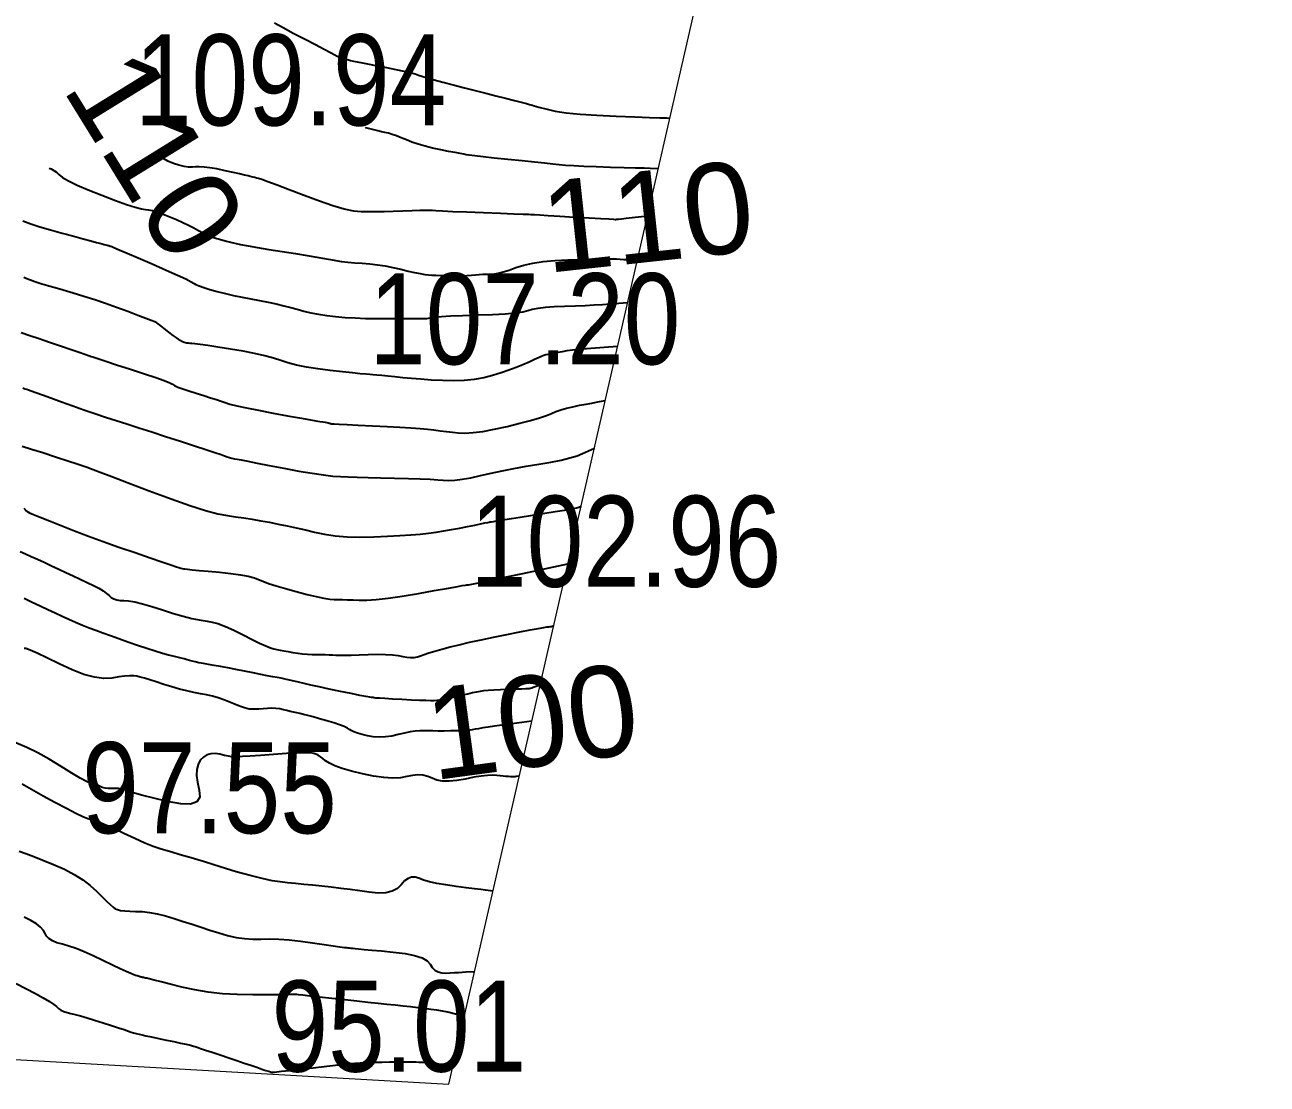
# Model space of a CAD drawing. Header units: metres. Extents: x 429565 to 431255, y 2472510 to 2473324.
# Drawn here: x 431200.66 to 431248.4, y 2472528.18 to 2472568.89 of the extents above; entities that cross this region are included whole.
import ezdxf
from ezdxf.enums import TextEntityAlignment as Align

# ---------------------------------------------------------------- set-up
doc = ezdxf.new("R2010")
doc.units = ezdxf.units.M
for name, color, linetype in [('Docao', 7, 'Continuous'), ('hanh nha', 6, 'Continuous'), ('MHBS_DongMuc', 3, 'Continuous')]:
    doc.layers.add(name, color=color, linetype=linetype)
doc.layers.add('PLine_74', color=74, linetype='Continuous', lineweight=0)
doc.styles.get("Standard").update_dxf_attribs({"font": 'arial.ttf'})

# ---------------------------------------------------------------- blocks, each defined once
blk = doc.blocks.new('A$Ce915ad33')
at = {"layer": 'MHBS_DongMuc', "color": 8}
for points, elevation in [([(431210.255, 2472568.963), (431210.589, 2472568.779), (431210.973, 2472568.572), (431211.408, 2472568.344), (431211.827, 2472568.126), (431212.16, 2472567.951), (431212.409, 2472567.82), (431212.574, 2472567.732), (431212.655, 2472567.687), (431212.691, 2472567.666), (431212.726, 2472567.647), (431212.757, 2472567.632), (431212.785, 2472567.62), (431212.811, 2472567.611), (431212.835, 2472567.604), (431212.857, 2472567.598), (431212.878, 2472567.591), (431212.898, 2472567.586), (431212.917, 2472567.58), (431212.933, 2472567.576), (431212.947, 2472567.572), (431212.959, 2472567.568), (431212.968, 2472567.566), (431212.974, 2472567.564), (431212.991, 2472567.56), (431213.031, 2472567.552), (431213.093, 2472567.538), (431213.179, 2472567.52), (431213.287, 2472567.497), (431213.434, 2472567.467), (431213.634, 2472567.427), (431213.888, 2472567.377), (431214.196, 2472567.317), (431214.557, 2472567.246), (431214.917, 2472567.175), (431215.22, 2472567.11), (431215.465, 2472567.052), (431215.653, 2472567.001), (431215.783, 2472566.957), (431215.918, 2472566.91), (431216.12, 2472566.848), (431216.388, 2472566.772), (431216.722, 2472566.682), (431217.123, 2472566.578), (431217.551, 2472566.469), (431217.966, 2472566.362), (431218.369, 2472566.259), (431218.759, 2472566.159), (431219.137, 2472566.063), (431219.473, 2472565.977), (431219.739, 2472565.909), (431219.933, 2472565.859), (431220.056, 2472565.827), (431220.107, 2472565.813), (431220.124, 2472565.809), (431220.141, 2472565.804), (431220.159, 2472565.799), (431220.178, 2472565.794), (431220.196, 2472565.789), (431220.244, 2472565.775)], 112), ([(431220.234, 2472565.774), (431220.409, 2472565.728), (431220.727, 2472565.641), (431221.045, 2472565.571), (431221.469, 2472565.511), (431222, 2472565.459), (431222.637, 2472565.415), (431223.38, 2472565.381), (431224.099, 2472565.353), (431224.661, 2472565.332), (431225.067, 2472565.317), (431225.317, 2472565.307), (431225.41, 2472565.304), (431225.447, 2472565.302)], 112), ([(431225.003, 2472563.358), (431224.687, 2472563.367), (431224.458, 2472563.373), (431224.128, 2472563.382), (431223.696, 2472563.394), (431223.163, 2472563.408), (431222.617, 2472563.425), (431222.147, 2472563.443), (431221.753, 2472563.462), (431221.436, 2472563.483), (431221.194, 2472563.504), (431220.953, 2472563.531), (431220.636, 2472563.565), (431220.242, 2472563.607), (431219.773, 2472563.656), (431219.227, 2472563.713), (431218.695, 2472563.769), (431218.269, 2472563.815), (431217.946, 2472563.851), (431217.729, 2472563.878), (431217.616, 2472563.894), (431217.528, 2472563.911), (431217.387, 2472563.939), (431217.193, 2472563.976), (431216.946, 2472564.025), (431216.645, 2472564.083), (431216.33, 2472564.15), (431216.04, 2472564.221), (431215.775, 2472564.297), (431215.535, 2472564.378), (431215.321, 2472564.464), (431215.126, 2472564.546), (431214.945, 2472564.616), (431214.78, 2472564.674), (431214.629, 2472564.719), (431214.493, 2472564.752), (431214.36, 2472564.781), (431214.221, 2472564.814), (431214.075, 2472564.851), (431213.923, 2472564.891), (431213.763, 2472564.935), (431213.746, 2472564.939)], 111), ([(431224.584, 2472561.528), (431223.763, 2472561.439), (431223.592, 2472561.421), (431223.469, 2472561.408), (431223.393, 2472561.4), (431223.364, 2472561.398), (431223.297, 2472561.402), (431223.105, 2472561.413), (431222.79, 2472561.431), (431222.349, 2472561.457), (431221.785, 2472561.489), (431221.219, 2472561.522), (431220.775, 2472561.548), (431220.453, 2472561.567), (431220.252, 2472561.579), (431220.172, 2472561.585), (431220.155, 2472561.586), (431220.14, 2472561.588), (431220.127, 2472561.589), (431220.117, 2472561.591), (431220.11, 2472561.591), (431220.032, 2472561.595), (431219.811, 2472561.603), (431219.446, 2472561.617), (431218.939, 2472561.635), (431218.289, 2472561.659), (431217.633, 2472561.684), (431217.108, 2472561.705), (431216.716, 2472561.723), (431216.454, 2472561.738), (431216.325, 2472561.749), (431216.229, 2472561.755), (431216.067, 2472561.757), (431215.839, 2472561.753), (431215.547, 2472561.744), (431215.188, 2472561.731), (431214.811, 2472561.717), (431214.463, 2472561.707), (431214.143, 2472561.701), (431213.851, 2472561.7), (431213.587, 2472561.703), (431213.3, 2472561.732), (431212.936, 2472561.809), (431212.496, 2472561.933), (431211.98, 2472562.106), (431211.388, 2472562.325), (431210.814, 2472562.547), (431210.351, 2472562.723), (431210, 2472562.853), (431209.76, 2472562.939), (431209.632, 2472562.98), (431209.561, 2472562.997), (431209.495, 2472563.014), (431209.433, 2472563.03), (431209.375, 2472563.046), (431209.321, 2472563.06), (431209.241, 2472563.08), (431209.104, 2472563.112), (431208.91, 2472563.157), (431208.66, 2472563.213), (431208.353, 2472563.282), (431208.039, 2472563.348), (431207.77, 2472563.394), (431207.544, 2472563.423), (431207.361, 2472563.433), (431207.223, 2472563.424), (431207.096, 2472563.415), (431206.946, 2472563.423), (431206.775, 2472563.449), (431206.582, 2472563.493), (431206.367, 2472563.554), (431206.147, 2472563.643), (431205.939, 2472563.774), (431205.777, 2472563.914)], 110), ([(431201.589, 2472563.375), (431201.669, 2472563.347), (431201.775, 2472563.291), (431201.875, 2472563.219), (431201.969, 2472563.131), (431202.106, 2472563.023), (431202.34, 2472562.889), (431202.669, 2472562.73), (431203.094, 2472562.546), (431203.614, 2472562.338), (431204.136, 2472562.138), (431204.564, 2472561.984), (431204.901, 2472561.875), (431205.144, 2472561.81), (431205.294, 2472561.791), (431205.415, 2472561.782), (431205.568, 2472561.75), (431205.754, 2472561.694), (431205.973, 2472561.616), (431206.224, 2472561.514), (431206.483, 2472561.402), (431206.724, 2472561.294), (431206.946, 2472561.189), (431207.149, 2472561.087), (431207.335, 2472560.988), (431207.504, 2472560.898), (431207.658, 2472560.821), (431207.798, 2472560.759), (431207.923, 2472560.71), (431208.033, 2472560.675), (431208.143, 2472560.645), (431208.269, 2472560.612), (431208.409, 2472560.576), (431208.564, 2472560.537), (431208.733, 2472560.495), (431208.947, 2472560.447), (431209.236, 2472560.391), (431209.598, 2472560.328), (431210.035, 2472560.256), (431210.547, 2472560.176), (431211.06, 2472560.097), (431211.502, 2472560.026), (431211.874, 2472559.964), (431212.175, 2472559.911), (431212.405, 2472559.866), (431212.609, 2472559.827), (431212.833, 2472559.794), (431213.076, 2472559.766), (431213.338, 2472559.742), (431213.62, 2472559.724), (431213.912, 2472559.702), (431214.207, 2472559.668), (431214.504, 2472559.622), (431214.803, 2472559.564), (431215.105, 2472559.495), (431215.39, 2472559.426), (431215.639, 2472559.37), (431215.852, 2472559.327), (431216.029, 2472559.298), (431216.169, 2472559.282), (431216.302, 2472559.273), (431216.456, 2472559.265), (431216.63, 2472559.258), (431216.825, 2472559.252), (431217.04, 2472559.247), (431217.259, 2472559.244), (431217.462, 2472559.246), (431217.649, 2472559.252), (431217.822, 2472559.262), (431217.979, 2472559.276), (431218.123, 2472559.29), (431218.256, 2472559.3), (431218.378, 2472559.306), (431218.489, 2472559.308), (431218.589, 2472559.306), (431218.703, 2472559.313), (431218.854, 2472559.341), (431219.041, 2472559.391), (431219.266, 2472559.462), (431219.528, 2472559.556), (431219.832, 2472559.651), (431220.185, 2472559.728), (431220.585, 2472559.788), (431221.033, 2472559.831), (431221.53, 2472559.855), (431222.005, 2472559.87), (431222.389, 2472559.882), (431222.682, 2472559.891), (431222.885, 2472559.897), (431222.997, 2472559.9), (431223.072, 2472559.901), (431223.164, 2472559.9), (431223.273, 2472559.897), (431223.4, 2472559.891), (431223.543, 2472559.883), (431223.682, 2472559.875), (431223.795, 2472559.869), (431223.882, 2472559.864), (431223.943, 2472559.86), (431223.978, 2472559.858), (431224.002, 2472559.858), (431224.027, 2472559.858), (431224.056, 2472559.859), (431224.087, 2472559.861), (431224.12, 2472559.865), (431224.206, 2472559.874)], 109), ([(431200.582, 2472561.351), (431200.884, 2472561.243), (431201.237, 2472561.129), (431201.642, 2472561.008), (431202.097, 2472560.881), (431202.539, 2472560.761), (431202.905, 2472560.662), (431203.195, 2472560.585), (431203.407, 2472560.528), (431203.544, 2472560.493), (431203.634, 2472560.47), (431203.711, 2472560.451), (431203.773, 2472560.434), (431203.822, 2472560.421), (431203.856, 2472560.412), (431203.883, 2472560.403), (431203.91, 2472560.395), (431203.938, 2472560.385), (431203.966, 2472560.375), (431203.995, 2472560.365), (431204.08, 2472560.329), (431204.278, 2472560.245), (431204.589, 2472560.111), (431205.013, 2472559.929), (431205.551, 2472559.697), (431206.09, 2472559.462), (431206.52, 2472559.27), (431206.842, 2472559.121), (431207.055, 2472559.015), (431207.159, 2472558.951), (431207.234, 2472558.905), (431207.361, 2472558.852), (431207.54, 2472558.79), (431207.77, 2472558.721), (431208.053, 2472558.644), (431208.364, 2472558.565), (431208.683, 2472558.49), (431209.008, 2472558.418), (431209.34, 2472558.351), (431209.679, 2472558.287), (431210.011, 2472558.224), (431210.322, 2472558.159), (431210.612, 2472558.092), (431210.881, 2472558.024), (431211.129, 2472557.954), (431211.377, 2472557.886), (431211.649, 2472557.825), (431211.943, 2472557.77), (431212.261, 2472557.722), (431212.601, 2472557.68), (431212.964, 2472557.646), (431213.348, 2472557.621), (431213.754, 2472557.604), (431214.181, 2472557.597), (431214.629, 2472557.598), (431215.05, 2472557.602), (431215.393, 2472557.604), (431215.659, 2472557.605), (431215.848, 2472557.604), (431215.959, 2472557.601), (431216.031, 2472557.599), (431216.102, 2472557.602), (431216.172, 2472557.611), (431216.24, 2472557.624), (431216.308, 2472557.642), (431216.432, 2472557.662), (431216.668, 2472557.682), (431217.016, 2472557.701), (431217.478, 2472557.719), (431218.051, 2472557.736), (431218.633, 2472557.757), (431219.117, 2472557.785), (431219.503, 2472557.82), (431219.792, 2472557.862), (431219.983, 2472557.911), (431220.154, 2472557.96), (431220.382, 2472558.001), (431220.666, 2472558.034), (431221.007, 2472558.059), (431221.405, 2472558.076), (431221.816, 2472558.09), (431222.196, 2472558.105), (431222.545, 2472558.122), (431222.862, 2472558.14), (431223.149, 2472558.159), (431223.826, 2472558.21)], 108), ([(431223.442, 2472556.531), (431222.249, 2472556.439), (431221.958, 2472556.412), (431221.704, 2472556.384), (431221.486, 2472556.355), (431221.305, 2472556.325), (431221.153, 2472556.297), (431221.022, 2472556.272), (431220.911, 2472556.252), (431220.821, 2472556.235), (431220.752, 2472556.222), (431220.676, 2472556.202), (431220.567, 2472556.162), (431220.424, 2472556.103), (431220.247, 2472556.025), (431220.036, 2472555.928), (431219.799, 2472555.821), (431219.54, 2472555.716), (431219.26, 2472555.612), (431218.959, 2472555.508), (431218.637, 2472555.406), (431218.294, 2472555.316), (431217.929, 2472555.252), (431217.543, 2472555.214), (431217.134, 2472555.201), (431216.704, 2472555.213), (431216.278, 2472555.238), (431215.883, 2472555.265), (431215.518, 2472555.294), (431215.184, 2472555.324), (431214.881, 2472555.355), (431214.611, 2472555.385), (431214.38, 2472555.409), (431214.186, 2472555.427), (431214.029, 2472555.44), (431213.911, 2472555.447), (431213.77, 2472555.457), (431213.548, 2472555.478), (431213.245, 2472555.509), (431212.86, 2472555.552), (431212.394, 2472555.606), (431211.913, 2472555.668), (431211.481, 2472555.737), (431211.101, 2472555.813), (431210.771, 2472555.895), (431210.491, 2472555.983), (431210.21, 2472556.074), (431209.876, 2472556.164), (431209.489, 2472556.253), (431209.049, 2472556.341), (431208.556, 2472556.427), (431208.081, 2472556.505), (431207.696, 2472556.565), (431207.4, 2472556.608), (431207.193, 2472556.634), (431207.076, 2472556.643), (431207.006, 2472556.644), (431206.941, 2472556.649), (431206.882, 2472556.656), (431206.827, 2472556.666), (431206.778, 2472556.679), (431206.717, 2472556.707), (431206.627, 2472556.761), (431206.509, 2472556.841), (431206.363, 2472556.948), (431206.188, 2472557.081), (431206.017, 2472557.213), (431205.883, 2472557.316), (431205.785, 2472557.391), (431205.724, 2472557.436), (431205.7, 2472557.452), (431205.651, 2472557.47), (431205.518, 2472557.521), (431205.301, 2472557.604), (431204.999, 2472557.719), (431204.612, 2472557.866), (431204.185, 2472558.026), (431203.761, 2472558.177), (431203.341, 2472558.319), (431202.923, 2472558.453), (431202.51, 2472558.578), (431202.132, 2472558.689), (431201.823, 2472558.779), (431201.583, 2472558.849), (431201.411, 2472558.897), (431201.308, 2472558.925), (431201.237, 2472558.944), (431201.161, 2472558.967), (431201.082, 2472558.994), (431200.998, 2472559.025), (431200.91, 2472559.059), (431200.792, 2472559.105), (431200.621, 2472559.171)], 107), ([(431200.51, 2472557.066), (431200.845, 2472556.953), (431201.21, 2472556.829), (431201.607, 2472556.693), (431202.033, 2472556.547), (431202.432, 2472556.41), (431202.742, 2472556.303), (431202.965, 2472556.226), (431203.101, 2472556.179), (431203.149, 2472556.162), (431203.155, 2472556.16), (431203.163, 2472556.158), (431203.173, 2472556.154), (431203.185, 2472556.15), (431203.2, 2472556.146), (431203.274, 2472556.122), (431203.463, 2472556.061), (431203.767, 2472555.963), (431204.186, 2472555.827), (431204.721, 2472555.654), (431205.259, 2472555.478), (431205.689, 2472555.332), (431206.012, 2472555.215), (431206.226, 2472555.129), (431206.333, 2472555.073), (431206.412, 2472555.027), (431206.543, 2472554.969), (431206.726, 2472554.9), (431206.96, 2472554.82), (431207.247, 2472554.73), (431207.541, 2472554.638), (431207.799, 2472554.556), (431208.02, 2472554.484), (431208.206, 2472554.421), (431208.354, 2472554.369), (431208.532, 2472554.314), (431208.806, 2472554.247), (431209.175, 2472554.167), (431209.639, 2472554.075), (431210.198, 2472553.969), (431210.756, 2472553.867), (431211.215, 2472553.784), (431211.576, 2472553.719), (431211.838, 2472553.674), (431212.001, 2472553.648), (431212.107, 2472553.631), (431212.195, 2472553.617), (431212.265, 2472553.603), (431212.318, 2472553.592), (431212.353, 2472553.581), (431212.378, 2472553.573), (431212.403, 2472553.565), (431212.425, 2472553.56), (431212.447, 2472553.555), (431212.467, 2472553.552), (431212.545, 2472553.548), (431212.738, 2472553.538), (431213.047, 2472553.524), (431213.472, 2472553.505), (431214.013, 2472553.482), (431214.577, 2472553.455), (431215.072, 2472553.429), (431215.496, 2472553.402), (431215.851, 2472553.374), (431216.135, 2472553.347), (431216.382, 2472553.319), (431216.624, 2472553.291), (431216.86, 2472553.263), (431217.09, 2472553.235), (431217.315, 2472553.208), (431217.568, 2472553.196), (431217.882, 2472553.215), (431218.257, 2472553.264), (431218.693, 2472553.345), (431219.191, 2472553.456), (431219.681, 2472553.577), (431220.098, 2472553.688), (431220.439, 2472553.788), (431220.707, 2472553.877), (431220.899, 2472553.955), (431221.067, 2472554.026), (431221.259, 2472554.093), (431221.475, 2472554.155), (431221.716, 2472554.213), (431221.981, 2472554.267), (431222.236, 2472554.314), (431222.447, 2472554.354), (431222.615, 2472554.385), (431222.739, 2472554.408), (431222.819, 2472554.423), (431222.966, 2472554.451)], 106), ([(431200.583, 2472554.931), (431200.66, 2472554.905), (431200.733, 2472554.88), (431200.8, 2472554.857), (431200.902, 2472554.821), (431201.079, 2472554.758), (431201.331, 2472554.667), (431201.659, 2472554.549), (431202.063, 2472554.403), (431202.499, 2472554.246), (431202.928, 2472554.096), (431203.348, 2472553.953), (431203.76, 2472553.816), (431204.164, 2472553.685), (431204.582, 2472553.552), (431205.039, 2472553.405), (431205.534, 2472553.245), (431206.067, 2472553.072), (431206.639, 2472552.886), (431207.179, 2472552.709), (431207.619, 2472552.564), (431207.959, 2472552.452), (431208.198, 2472552.371), (431208.337, 2472552.322), (431208.427, 2472552.291), (431208.52, 2472552.263), (431208.615, 2472552.237), (431208.714, 2472552.214), (431208.815, 2472552.194), (431208.968, 2472552.165), (431209.225, 2472552.116), (431209.583, 2472552.047), (431210.045, 2472551.958), (431210.608, 2472551.848), (431211.187, 2472551.74), (431211.695, 2472551.653), (431212.132, 2472551.589), (431212.498, 2472551.546), (431212.792, 2472551.525), (431213.082, 2472551.515), (431213.435, 2472551.504), (431213.85, 2472551.493), (431214.329, 2472551.481), (431214.869, 2472551.469), (431215.402, 2472551.456), (431215.855, 2472551.441), (431216.23, 2472551.424), (431216.525, 2472551.405), (431216.74, 2472551.384), (431216.939, 2472551.374), (431217.181, 2472551.387), (431217.468, 2472551.424), (431217.799, 2472551.484), (431218.175, 2472551.568), (431218.583, 2472551.662), (431219.009, 2472551.752), (431219.456, 2472551.838), (431219.921, 2472551.922), (431220.407, 2472552.002), (431220.87, 2472552.08), (431221.271, 2472552.16), (431221.608, 2472552.242), (431221.883, 2472552.324), (431222.096, 2472552.408), (431222.547, 2472552.62)], 105), ([(431200.619, 2472550.317), (431200.672, 2472550.259), (431200.714, 2472550.214), (431200.746, 2472550.184), (431200.767, 2472550.168), (431200.831, 2472550.139), (431200.992, 2472550.073), (431201.248, 2472549.968), (431201.601, 2472549.825), (431202.05, 2472549.645), (431202.562, 2472549.443), (431203.102, 2472549.238), (431203.67, 2472549.03), (431204.266, 2472548.818), (431204.891, 2472548.603), (431205.47, 2472548.406), (431205.927, 2472548.251), (431206.264, 2472548.136), (431206.48, 2472548.062), (431206.575, 2472548.028), (431206.611, 2472548.016), (431206.653, 2472548.004), (431206.698, 2472547.994), (431206.749, 2472547.984), (431206.804, 2472547.976), (431206.903, 2472547.965), (431207.086, 2472547.947), (431207.351, 2472547.922), (431207.701, 2472547.89), (431208.133, 2472547.851), (431208.573, 2472547.807), (431208.944, 2472547.756), (431209.246, 2472547.701), (431209.478, 2472547.641), (431209.642, 2472547.575), (431209.803, 2472547.502), (431210.028, 2472547.419), (431210.317, 2472547.325), (431210.669, 2472547.221), (431211.085, 2472547.107), (431211.502, 2472547), (431211.857, 2472546.917), (431212.151, 2472546.857), (431212.382, 2472546.821), (431212.551, 2472546.808), (431212.7, 2472546.806), (431212.871, 2472546.802), (431213.062, 2472546.794), (431213.275, 2472546.784), (431213.509, 2472546.772), (431213.796, 2472546.771), (431214.166, 2472546.797), (431214.621, 2472546.85), (431215.16, 2472546.929), (431215.782, 2472547.035), (431216.386, 2472547.144), (431216.869, 2472547.23), (431217.23, 2472547.293), (431217.471, 2472547.335), (431217.59, 2472547.354), (431217.649, 2472547.362), (431217.71, 2472547.371), (431217.772, 2472547.382), (431217.835, 2472547.394), (431217.9, 2472547.406), (431218.028, 2472547.433), (431218.282, 2472547.486), (431218.661, 2472547.566), (431219.166, 2472547.672), (431219.797, 2472547.805), (431221.53, 2472548.17)], 103), ([(431200.549, 2472552.695), (431200.915, 2472552.583), (431201.344, 2472552.447), (431201.834, 2472552.287), (431202.304, 2472552.132), (431202.669, 2472552.012), (431202.931, 2472551.926), (431203.089, 2472551.873), (431203.142, 2472551.855), (431203.144, 2472551.854), (431203.147, 2472551.853), (431203.15, 2472551.852), (431203.154, 2472551.85), (431203.159, 2472551.848), (431203.164, 2472551.846), (431203.169, 2472551.844), (431203.175, 2472551.842), (431203.181, 2472551.84), (431203.187, 2472551.838), (431203.282, 2472551.802), (431203.555, 2472551.698), (431204.006, 2472551.526), (431204.634, 2472551.287), (431205.44, 2472550.98), (431206.276, 2472550.669), (431206.994, 2472550.418), (431207.595, 2472550.227), (431208.078, 2472550.097), (431208.443, 2472550.026), (431208.753, 2472549.983), (431209.069, 2472549.936), (431209.392, 2472549.885), (431209.721, 2472549.829), (431210.056, 2472549.769), (431210.396, 2472549.704), (431210.74, 2472549.634), (431211.088, 2472549.557), (431211.44, 2472549.476), (431211.796, 2472549.389), (431212.173, 2472549.31), (431212.589, 2472549.253), (431213.044, 2472549.217), (431213.538, 2472549.203), (431214.07, 2472549.212), (431214.596, 2472549.233), (431215.069, 2472549.257), (431215.489, 2472549.286), (431215.856, 2472549.318), (431216.17, 2472549.355), (431216.461, 2472549.395), (431216.755, 2472549.441), (431217.055, 2472549.492), (431217.359, 2472549.547), (431217.668, 2472549.608), (431217.95, 2472549.665), (431218.174, 2472549.711), (431218.34, 2472549.744), (431218.448, 2472549.766), (431218.498, 2472549.776), (431218.532, 2472549.783), (431218.591, 2472549.792), (431218.675, 2472549.806), (431218.784, 2472549.824), (431218.919, 2472549.845), (431219.103, 2472549.874), (431219.36, 2472549.915), (431219.69, 2472549.967), (431220.093, 2472550.03), (431220.57, 2472550.105), (431221.035, 2472550.18), (431221.405, 2472550.242), (431221.68, 2472550.291), (431221.86, 2472550.328), (431221.945, 2472550.352), (431222.039, 2472550.395)], 104), ([(431220.149, 2472542.129), (431218.989, 2472541.973), (431218.709, 2472541.933), (431218.466, 2472541.897), (431218.262, 2472541.866), (431218.095, 2472541.837), (431217.961, 2472541.814), (431217.855, 2472541.795), (431217.775, 2472541.78), (431217.722, 2472541.77), (431217.697, 2472541.765), (431217.661, 2472541.762), (431217.575, 2472541.759), (431217.44, 2472541.756), (431217.255, 2472541.753), (431217.021, 2472541.751), (431216.774, 2472541.749), (431216.548, 2472541.749), (431216.344, 2472541.751), (431216.162, 2472541.756), (431216.002, 2472541.762), (431215.843, 2472541.762), (431215.664, 2472541.747), (431215.465, 2472541.717), (431215.246, 2472541.671), (431215.007, 2472541.61), (431214.76, 2472541.553), (431214.519, 2472541.521), (431214.282, 2472541.512), (431214.051, 2472541.528), (431213.824, 2472541.567), (431213.617, 2472541.619), (431213.445, 2472541.668), (431213.306, 2472541.717), (431213.202, 2472541.764), (431213.132, 2472541.81), (431213.055, 2472541.86), (431212.93, 2472541.918), (431212.755, 2472541.984), (431212.533, 2472542.058), (431212.262, 2472542.141), (431211.984, 2472542.221), (431211.742, 2472542.289), (431211.536, 2472542.345), (431211.365, 2472542.388), (431211.23, 2472542.419), (431211.11, 2472542.444), (431210.987, 2472542.472), (431210.86, 2472542.501), (431210.73, 2472542.532), (431210.596, 2472542.566), (431210.456, 2472542.595), (431210.308, 2472542.613), (431210.152, 2472542.621), (431209.989, 2472542.618), (431209.819, 2472542.605), (431209.654, 2472542.59), (431209.508, 2472542.583), (431209.381, 2472542.583), (431209.274, 2472542.592), (431209.185, 2472542.608), (431209.095, 2472542.634), (431208.981, 2472542.674), (431208.845, 2472542.726), (431208.685, 2472542.792), (431208.502, 2472542.87), (431208.303, 2472542.951), (431208.093, 2472543.023), (431207.874, 2472543.085), (431207.644, 2472543.139), (431207.404, 2472543.184), (431207.151, 2472543.23), (431206.885, 2472543.289), (431206.605, 2472543.361), (431206.311, 2472543.445), (431206.003, 2472543.541), (431205.71, 2472543.636), (431205.459, 2472543.715), (431205.251, 2472543.777), (431205.085, 2472543.824), (431204.962, 2472543.854), (431204.843, 2472543.869), (431204.686, 2472543.869), (431204.493, 2472543.856), (431204.264, 2472543.828), (431203.998, 2472543.786), (431203.689, 2472543.769), (431203.333, 2472543.814), (431202.929, 2472543.923), (431202.477, 2472544.094), (431201.977, 2472544.329), (431201.504, 2472544.565), (431201.134, 2472544.742), (431200.866, 2472544.859), (431200.7, 2472544.917), (431200.636, 2472544.916)], 100), ([(431220.464, 2472543.509), (431220.196, 2472543.418), (431220.139, 2472543.399), (431220.097, 2472543.386), (431220.069, 2472543.377), (431220.055, 2472543.373), (431220.018, 2472543.371), (431219.918, 2472543.367), (431219.756, 2472543.362), (431219.531, 2472543.354), (431219.244, 2472543.345), (431218.945, 2472543.334), (431218.687, 2472543.321), (431218.468, 2472543.306), (431218.289, 2472543.288), (431218.151, 2472543.268), (431218.019, 2472543.243), (431217.862, 2472543.21), (431217.679, 2472543.17), (431217.471, 2472543.121), (431217.236, 2472543.064), (431217.004, 2472543.009), (431216.803, 2472542.966), (431216.633, 2472542.935), (431216.493, 2472542.916), (431216.383, 2472542.909), (431216.259, 2472542.911), (431216.073, 2472542.916), (431215.825, 2472542.926), (431215.516, 2472542.94), (431215.145, 2472542.958), (431214.782, 2472542.977), (431214.495, 2472542.993), (431214.284, 2472543.006), (431214.15, 2472543.016), (431214.091, 2472543.023), (431214.071, 2472543.028), (431214.05, 2472543.032), (431214.029, 2472543.034), (431214.008, 2472543.036), (431213.986, 2472543.035), (431213.921, 2472543.044), (431213.768, 2472543.072), (431213.527, 2472543.12), (431213.199, 2472543.187), (431212.783, 2472543.273), (431212.351, 2472543.363), (431211.975, 2472543.444), (431211.655, 2472543.515), (431211.39, 2472543.575), (431211.181, 2472543.626), (431211.004, 2472543.67), (431210.832, 2472543.709), (431210.667, 2472543.745), (431210.508, 2472543.777), (431210.355, 2472543.805), (431210.185, 2472543.835), (431209.975, 2472543.874), (431209.724, 2472543.923), (431209.434, 2472543.98), (431209.103, 2472544.046), (431208.767, 2472544.113), (431208.46, 2472544.172), (431208.181, 2472544.224), (431207.932, 2472544.269), (431207.712, 2472544.306), (431207.519, 2472544.34), (431207.35, 2472544.371), (431207.205, 2472544.402), (431207.083, 2472544.432), (431206.986, 2472544.46), (431206.893, 2472544.489), (431206.784, 2472544.519), (431206.659, 2472544.551), (431206.518, 2472544.584), (431206.361, 2472544.619), (431206.174, 2472544.665), (431205.943, 2472544.729), (431205.669, 2472544.813), (431205.35, 2472544.916), (431204.988, 2472545.039), (431204.616, 2472545.167), (431204.27, 2472545.288), (431203.95, 2472545.402), (431203.655, 2472545.508), (431203.385, 2472545.608), (431203.128, 2472545.706), (431202.869, 2472545.809), (431202.61, 2472545.918), (431202.349, 2472546.031), (431202.087, 2472546.15), (431201.819, 2472546.274), (431201.539, 2472546.405), (431201.247, 2472546.542), (431200.944, 2472546.686), (431200.629, 2472546.836)], 101), ([(431200.477, 2472548.646), (431200.682, 2472548.559), (431200.905, 2472548.461), (431201.145, 2472548.353), (431201.403, 2472548.234), (431201.679, 2472548.103), (431201.961, 2472547.969), (431202.239, 2472547.838), (431202.513, 2472547.709), (431202.782, 2472547.583), (431203.048, 2472547.46), (431203.292, 2472547.342), (431203.5, 2472547.233), (431203.67, 2472547.131), (431203.802, 2472547.038), (431203.897, 2472546.952), (431203.981, 2472546.879), (431204.08, 2472546.824), (431204.194, 2472546.785), (431204.323, 2472546.764), (431204.466, 2472546.76), (431204.647, 2472546.75), (431204.886, 2472546.709), (431205.183, 2472546.637), (431205.539, 2472546.535), (431205.953, 2472546.402), (431206.373, 2472546.267), (431206.746, 2472546.158), (431207.073, 2472546.075), (431207.353, 2472546.017), (431207.586, 2472545.985), (431207.812, 2472545.949), (431208.071, 2472545.877), (431208.363, 2472545.769), (431208.687, 2472545.626), (431209.044, 2472545.447), (431209.39, 2472545.268), (431209.682, 2472545.124), (431209.919, 2472545.016), (431210.103, 2472544.942), (431210.233, 2472544.904), (431210.344, 2472544.882), (431210.472, 2472544.858), (431210.617, 2472544.831), (431210.78, 2472544.802), (431210.96, 2472544.771), (431211.147, 2472544.741), (431211.332, 2472544.718), (431211.515, 2472544.702), (431211.695, 2472544.691), (431211.873, 2472544.688), (431212.044, 2472544.686), (431212.204, 2472544.684), (431212.352, 2472544.68), (431212.488, 2472544.675), (431212.613, 2472544.669), (431212.758, 2472544.664), (431212.955, 2472544.663), (431213.204, 2472544.667), (431213.504, 2472544.676), (431213.857, 2472544.688), (431214.213, 2472544.697), (431214.524, 2472544.694), (431214.79, 2472544.68), (431215.012, 2472544.654), (431215.189, 2472544.617), (431215.34, 2472544.584), (431215.483, 2472544.569), (431215.619, 2472544.573), (431215.747, 2472544.596), (431215.868, 2472544.638), (431216.008, 2472544.692), (431216.19, 2472544.754), (431216.417, 2472544.822), (431216.687, 2472544.897), (431217, 2472544.979), (431217.356, 2472545.067), (431217.753, 2472545.159), (431218.19, 2472545.255), (431218.669, 2472545.355), (431219.188, 2472545.46), (431219.682, 2472545.557), (431220.082, 2472545.635), (431220.389, 2472545.692), (431220.604, 2472545.73), (431220.725, 2472545.748), (431220.794, 2472545.756), (431220.851, 2472545.764), (431220.896, 2472545.771), (431220.929, 2472545.778), (431220.95, 2472545.784), (431220.988, 2472545.799)], 102), ([(431219.664, 2472540.01), (431219.545, 2472539.995), (431219.501, 2472539.993), (431219.448, 2472539.991), (431219.387, 2472539.991), (431219.319, 2472539.991), (431219.24, 2472539.995), (431219.148, 2472540.001), (431219.044, 2472540.012), (431218.927, 2472540.026), (431218.797, 2472540.044), (431218.639, 2472540.054), (431218.44, 2472540.045), (431218.197, 2472540.017), (431217.913, 2472539.97), (431217.586, 2472539.904), (431217.256, 2472539.845), (431216.963, 2472539.819), (431216.708, 2472539.825), (431216.49, 2472539.864), (431216.308, 2472539.935), (431216.14, 2472540.007), (431215.958, 2472540.05), (431215.764, 2472540.063), (431215.557, 2472540.045), (431215.338, 2472539.998), (431215.089, 2472539.953), (431214.794, 2472539.941), (431214.452, 2472539.963), (431214.064, 2472540.018), (431213.63, 2472540.106), (431213.208, 2472540.211), (431212.856, 2472540.312), (431212.573, 2472540.412), (431212.361, 2472540.508), (431212.218, 2472540.602), (431212.113, 2472540.688), (431212.016, 2472540.759), (431211.925, 2472540.817), (431211.841, 2472540.86), (431211.764, 2472540.888), (431211.643, 2472540.904), (431211.428, 2472540.908), (431211.117, 2472540.9), (431210.712, 2472540.88), (431210.211, 2472540.848), (431209.714, 2472540.814), (431209.319, 2472540.786), (431209.026, 2472540.765), (431208.833, 2472540.751), (431208.743, 2472540.743), (431208.688, 2472540.744), (431208.602, 2472540.756), (431208.484, 2472540.779), (431208.336, 2472540.812), (431208.157, 2472540.856), (431207.971, 2472540.886), (431207.802, 2472540.878), (431207.651, 2472540.832), (431207.518, 2472540.747), (431207.402, 2472540.625), (431207.315, 2472540.466), (431207.266, 2472540.272), (431207.257, 2472540.043), (431207.288, 2472539.78), (431207.357, 2472539.481), (431207.38, 2472539.21), (431207.27, 2472539.031), (431207.028, 2472538.942), (431206.653, 2472538.945), (431206.145, 2472539.039), (431205.621, 2472539.168), (431205.198, 2472539.276), (431204.877, 2472539.362), (431204.656, 2472539.428), (431204.536, 2472539.471), (431204.46, 2472539.501), (431204.368, 2472539.522), (431204.261, 2472539.535), (431204.14, 2472539.54), (431204.003, 2472539.537), (431203.865, 2472539.537), (431203.739, 2472539.552), (431203.626, 2472539.581), (431203.526, 2472539.625), (431203.438, 2472539.683), (431203.364, 2472539.739), (431203.304, 2472539.773), (431203.26, 2472539.786), (431203.231, 2472539.779), (431203.216, 2472539.751), (431203.164, 2472539.745), (431203.021, 2472539.806), (431202.788, 2472539.934), (431202.465, 2472540.127), (431202.051, 2472540.387), (431201.598, 2472540.664), (431201.157, 2472540.906), (431200.729, 2472541.114), (431200.313, 2472541.289)], 99), ([(431218.655, 2472535.598), (431218.366, 2472535.634), (431218.188, 2472535.657), (431217.94, 2472535.688), (431217.621, 2472535.728), (431217.232, 2472535.777), (431216.835, 2472535.832), (431216.494, 2472535.89), (431216.208, 2472535.953), (431215.978, 2472536.019), (431215.804, 2472536.089), (431215.659, 2472536.136), (431215.519, 2472536.135), (431215.384, 2472536.085), (431215.253, 2472535.987), (431215.126, 2472535.84), (431214.978, 2472535.692), (431214.781, 2472535.589), (431214.535, 2472535.531), (431214.24, 2472535.519), (431213.896, 2472535.553), (431213.529, 2472535.607), (431213.162, 2472535.657), (431212.797, 2472535.703), (431212.432, 2472535.746), (431212.068, 2472535.784), (431211.713, 2472535.819), (431211.376, 2472535.854), (431211.058, 2472535.886), (431210.757, 2472535.918), (431210.474, 2472535.947), (431210.163, 2472535.994), (431209.776, 2472536.076), (431209.315, 2472536.192), (431208.778, 2472536.343), (431208.167, 2472536.529), (431207.564, 2472536.716), (431207.053, 2472536.872), (431206.633, 2472536.997), (431206.306, 2472537.09), (431206.07, 2472537.152), (431205.854, 2472537.215), (431205.585, 2472537.313), (431205.263, 2472537.445), (431204.888, 2472537.612), (431204.461, 2472537.813), (431204.047, 2472538.009), (431203.711, 2472538.161), (431203.455, 2472538.268), (431203.277, 2472538.332), (431203.178, 2472538.351), (431203.076, 2472538.375), (431202.889, 2472538.453), (431202.615, 2472538.584), (431202.256, 2472538.769), (431201.812, 2472539.008), (431201.367, 2472539.251), (431201.009, 2472539.447), (431200.737, 2472539.598), (431200.552, 2472539.703)], 98), ([(431200.439, 2472537.135), (431200.692, 2472537.047), (431200.997, 2472536.932), (431201.355, 2472536.79), (431201.764, 2472536.621), (431202.179, 2472536.434), (431202.551, 2472536.237), (431202.88, 2472536.032), (431203.166, 2472535.817), (431203.409, 2472535.593), (431203.615, 2472535.384), (431203.791, 2472535.212), (431203.935, 2472535.077), (431204.049, 2472534.98), (431204.132, 2472534.921), (431204.218, 2472534.885), (431204.339, 2472534.856), (431204.496, 2472534.836), (431204.688, 2472534.824), (431204.916, 2472534.819), (431205.173, 2472534.808), (431205.449, 2472534.775), (431205.745, 2472534.719), (431206.061, 2472534.642), (431206.397, 2472534.542), (431206.742, 2472534.431), (431207.086, 2472534.32), (431207.428, 2472534.21), (431207.768, 2472534.099), (431208.107, 2472533.988), (431208.442, 2472533.89), (431208.773, 2472533.817), (431209.097, 2472533.77), (431209.417, 2472533.748), (431209.731, 2472533.751), (431210.06, 2472533.758), (431210.423, 2472533.748), (431210.82, 2472533.72), (431211.252, 2472533.675), (431211.718, 2472533.613), (431212.158, 2472533.548), (431212.508, 2472533.497), (431212.769, 2472533.459), (431212.941, 2472533.435), (431213.024, 2472533.424), (431213.068, 2472533.419), (431213.123, 2472533.413), (431213.188, 2472533.407), (431213.264, 2472533.399), (431213.351, 2472533.39), (431213.483, 2472533.377), (431213.696, 2472533.357), (431213.989, 2472533.33), (431214.364, 2472533.295), (431214.819, 2472533.254), (431215.271, 2472533.198), (431215.639, 2472533.124), (431215.923, 2472533.03), (431216.121, 2472532.916), (431216.235, 2472532.783), (431216.316, 2472532.655), (431216.417, 2472532.558), (431216.538, 2472532.491), (431216.679, 2472532.454), (431216.841, 2472532.448), (431217.008, 2472532.457), (431217.169, 2472532.465), (431217.322, 2472532.473), (431217.469, 2472532.48), (431217.608, 2472532.488), (431217.948, 2472532.505)], 97), ([(431217.555, 2472530.784), (431216.909, 2472530.938), (431216.706, 2472530.978), (431216.49, 2472531.016), (431216.26, 2472531.052), (431216.016, 2472531.085), (431215.758, 2472531.116), (431215.485, 2472531.148), (431215.197, 2472531.18), (431214.894, 2472531.212), (431214.576, 2472531.245), (431214.231, 2472531.28), (431213.846, 2472531.32), (431213.421, 2472531.365), (431212.957, 2472531.415), (431212.453, 2472531.47), (431211.98, 2472531.522), (431211.609, 2472531.563), (431211.34, 2472531.593), (431211.173, 2472531.612), (431211.108, 2472531.62), (431211.093, 2472531.622), (431211.074, 2472531.623), (431211.053, 2472531.623), (431211.029, 2472531.622), (431211.003, 2472531.621), (431210.917, 2472531.62), (431210.715, 2472531.618), (431210.398, 2472531.615), (431209.966, 2472531.613), (431209.418, 2472531.61), (431208.824, 2472531.619), (431208.254, 2472531.654), (431207.709, 2472531.714), (431207.187, 2472531.799), (431206.69, 2472531.91), (431206.248, 2472532.022), (431205.892, 2472532.112), (431205.623, 2472532.179), (431205.44, 2472532.224), (431205.344, 2472532.246), (431205.293, 2472532.257), (431205.25, 2472532.266), (431205.212, 2472532.274), (431205.181, 2472532.28), (431205.157, 2472532.286), (431205.136, 2472532.29), (431205.118, 2472532.295), (431205.101, 2472532.299), (431205.085, 2472532.303), (431205.071, 2472532.307), (431205.052, 2472532.314), (431205.019, 2472532.325), (431204.973, 2472532.34), (431204.913, 2472532.359), (431204.84, 2472532.383), (431204.729, 2472532.426), (431204.555, 2472532.503), (431204.319, 2472532.612), (431204.02, 2472532.755), (431203.659, 2472532.932), (431203.282, 2472533.111), (431202.938, 2472533.263), (431202.627, 2472533.387), (431202.348, 2472533.484), (431202.101, 2472533.553), (431201.89, 2472533.613), (431201.718, 2472533.686), (431201.585, 2472533.77), (431201.49, 2472533.866), (431201.434, 2472533.973), (431201.373, 2472534.089), (431201.262, 2472534.209), (431201.101, 2472534.335), (431200.889, 2472534.465), (431200.628, 2472534.599)], 96), ([(431200.328, 2472532.043), (431200.695, 2472531.851), (431201.062, 2472531.662), (431201.363, 2472531.498), (431201.599, 2472531.359), (431201.768, 2472531.245), (431201.872, 2472531.157), (431201.95, 2472531.086), (431202.045, 2472531.024), (431202.155, 2472530.971), (431202.281, 2472530.928), (431202.423, 2472530.894), (431202.592, 2472530.857), (431202.802, 2472530.802), (431203.05, 2472530.73), (431203.339, 2472530.642), (431203.666, 2472530.536), (431203.988, 2472530.431), (431204.256, 2472530.343), (431204.472, 2472530.272), (431204.636, 2472530.218), (431204.746, 2472530.182), (431204.836, 2472530.154), (431204.937, 2472530.126), (431205.049, 2472530.097), (431205.172, 2472530.069), (431205.307, 2472530.039), (431205.461, 2472530.007), (431205.646, 2472529.968), (431205.86, 2472529.923), (431206.104, 2472529.871), (431206.378, 2472529.813), (431206.642, 2472529.757), (431206.857, 2472529.71), (431207.022, 2472529.672), (431207.138, 2472529.643), (431207.204, 2472529.624), (431207.275, 2472529.599), (431207.407, 2472529.554), (431207.599, 2472529.489), (431207.852, 2472529.404), (431208.164, 2472529.299), (431208.495, 2472529.187), (431208.8, 2472529.085), (431209.081, 2472528.99), (431209.337, 2472528.904), (431209.569, 2472528.826), (431209.767, 2472528.76), (431209.922, 2472528.708), (431210.034, 2472528.671), (431210.103, 2472528.649), (431210.13, 2472528.641), (431210.135, 2472528.64), (431210.141, 2472528.64), (431210.147, 2472528.639), (431210.153, 2472528.639), (431210.16, 2472528.638), (431210.169, 2472528.637), (431210.183, 2472528.638), (431210.202, 2472528.639), (431210.225, 2472528.642), (431210.253, 2472528.645), (431210.337, 2472528.655), (431210.528, 2472528.676), (431210.825, 2472528.709), (431211.23, 2472528.754), (431211.741, 2472528.81), (431212.265, 2472528.868), (431212.707, 2472528.915), (431213.067, 2472528.953), (431213.345, 2472528.98), (431213.541, 2472528.998), (431213.71, 2472529.009), (431213.908, 2472529.018), (431214.135, 2472529.025), (431214.389, 2472529.029), (431214.672, 2472529.03), (431214.951, 2472529.03), (431215.191, 2472529.03), (431215.393, 2472529.03), (431215.557, 2472529.03), (431215.683, 2472529.031), (431215.803, 2472529.028), (431215.948, 2472529.019), (431216.119, 2472529.004), (431216.315, 2472528.984), (431216.536, 2472528.957), (431217.12, 2472528.883)], 95)]:
    blk.add_lwpolyline(points, dxfattribs=dict(at, elevation=elevation))
at = {"layer": 'PLine_74', "color": 8, "flags": 128}
blk.add_lwpolyline([(430513.538, 2472748.35), (430684.565, 2472710.268), (430825.146, 2472620.903), (431016.179, 2472539.523), (431216.959, 2472528.178), (431248.405, 2472665.708), (431122.679, 2472684.566), (430973.354, 2472718.119), (430847.535, 2472782.651), (430755.158, 2472869.508), (430572.776, 2472900.714)], dxfattribs=at)
at = {"layer": 'Docao', "color": 8, "width": 0.8}
for s, p in [('109.94', (431204.89, 2472565.02)), ('107.20', (431213.89, 2472555.84)), ('102.96', (431217.77, 2472547.29)), ('97.55', (431202.86, 2472537.82)), ('95.01', (431210.14, 2472528.66))]:
    blk.add_text(s, height=3.5, dxfattribs=at).set_placement(p)
at = {"layer": 'MHBS_DongMuc', "color": 8}
for s, rotation, p in [('110', 301.6921, (431205.694, 2472563.903, 110)), ('110', 6.1766, (431224.584, 2472561.528, 110)), ('100', 7.6879, (431220.149, 2472542.129, 100))]:
    blk.add_text(s, height=3.5, rotation=rotation, dxfattribs=at).set_placement(p, align=Align.MIDDLE)

msp = doc.modelspace()

# ---------------------------------------------------------------- block references
at = {"layer": 'hanh nha'}
msp.add_blockref('A$Ce915ad33', (0, 0), dxfattribs=at)

doc.saveas('drawing.dxf')
